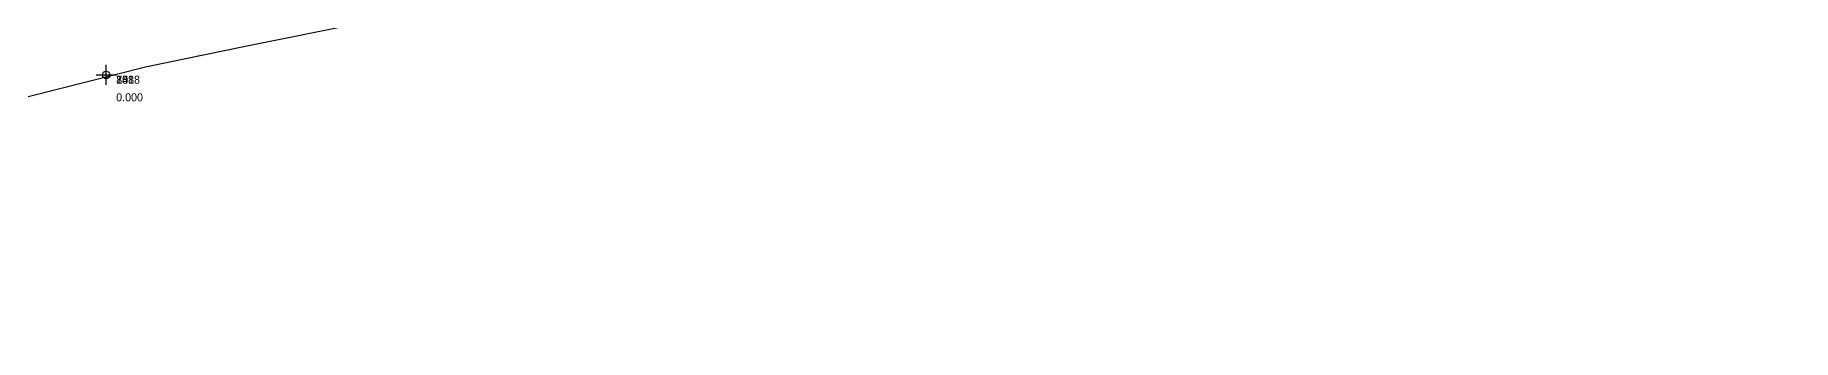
# Model space of a CAD drawing. Header units: metres. Extents: x 581016 to 32581287, y 5319908 to 5321142.
# Drawn here: x 581281.9 to 581457.7, y 5320162.6 to 5320193.1 of the extents above; entities that cross this region are included whole.
import ezdxf
from ezdxf.enums import TextEntityAlignment as Align

# ---------------------------------------------------------------- set-up
doc = ezdxf.new("R2010")
doc.units = ezdxf.units.M
doc.header["$PDMODE"] = 2
doc.header["$PDSIZE"] = 1
for name, color, linetype in [('EdgeLengths', 7, 'Continuous'), ('Flurstuecksgrenzedxf', 7, 'Continuous'), ('Grenzpunktdxf', 7, 'Continuous'), ('PointHeights', 7, 'Continuous'), ('PointNames', 7, 'Continuous'), ('UmringPStrassenverkehrdxf', 7, 'Continuous')]:
    doc.layers.add(name, color=color, linetype=linetype)

msp = doc.modelspace()

# ---------------------------------------------------------------- linework, layer by layer
at = {"layer": 'Flurstuecksgrenzedxf', "color": 178}
msp.add_lwpolyline([(581563.77, 5320247.92), (581450.34, 5320236.37), (581448.18, 5320236.02), (581437.39, 5320234.3), (581436.01, 5320234.08), (581350.47, 5320212.41), (581340.6, 5320210.21), (581278.9, 5320196.45), (581274.11, 5320195.26), (581182.73, 5320171.57), (581184.95, 5320162.59), (581292.94, 5320189.92), (581303.24, 5320192.05), (581422.51, 5320216.05), (581434.04, 5320218.26), (581497.34, 5320228.76)], dxfattribs=at)
msp.add_lwpolyline([(581563.77, 5320247.92), (581450.34, 5320236.37), (581448.18, 5320236.02), (581437.39, 5320234.3), (581436.01, 5320234.08), (581350.47, 5320212.41), (581340.6, 5320210.21), (581278.9, 5320196.45), (581274.11, 5320195.26), (581182.73, 5320171.57), (581184.95, 5320162.59), (581292.94, 5320189.92), (581303.24, 5320192.05), (581422.51, 5320216.05), (581434.04, 5320218.26), (581497.34, 5320228.76)], dxfattribs=at)
at = {"layer": 'Grenzpunktdxf', "color": 178}
msp.add_circle((581289, 5320189.11), 0.375, dxfattribs=at)
msp.add_circle((581289, 5320189.11), 0.375, dxfattribs=at)
msp.add_circle((581289, 5320189.11), 0.375, dxfattribs=at)
msp.add_circle((581289, 5320189.11), 0.375, dxfattribs=at)
at = {"layer": 'Grenzpunktdxf', "linetype": 'Continuous'}
msp.add_point((581289, 5320189.11), dxfattribs=at)
msp.add_point((581289, 5320189.11), dxfattribs=at)
msp.add_point((581289, 5320189.11), dxfattribs=at)
msp.add_point((581289, 5320189.11), dxfattribs=at)
at = {"layer": 'UmringPStrassenverkehrdxf', "color": 178}
msp.add_lwpolyline([(581563.77, 5320247.92), (581450.34, 5320236.37), (581448.18, 5320236.02), (581437.39, 5320234.3), (581436.01, 5320234.08), (581350.47, 5320212.41), (581340.6, 5320210.21), (581278.9, 5320196.45), (581274.11, 5320195.26), (581182.73, 5320171.57), (581184.95, 5320162.59), (581292.94, 5320189.92), (581303.24, 5320192.05), (581422.51, 5320216.05), (581434.04, 5320218.26), (581497.34, 5320228.76)], dxfattribs=at)
msp.add_lwpolyline([(581563.77, 5320247.92), (581450.34, 5320236.37), (581448.18, 5320236.02), (581437.39, 5320234.3), (581436.01, 5320234.08), (581350.47, 5320212.41), (581340.6, 5320210.21), (581278.9, 5320196.45), (581274.11, 5320195.26), (581182.73, 5320171.57), (581184.95, 5320162.59), (581292.94, 5320189.92), (581303.24, 5320192.05), (581422.51, 5320216.05), (581434.04, 5320218.26), (581497.34, 5320228.76)], dxfattribs=at)

# ---------------------------------------------------------------- texts
at = {"layer": 'EdgeLengths', "linetype": 'Continuous'}
msp.add_text('10,52', height=0.1, rotation=11.6763, dxfattribs=at).set_placement((581298.09, 5320190.98))
msp.add_text('10,52', height=0.1, rotation=11.6763, dxfattribs=at).set_placement((581298.09, 5320190.98))
msp.add_text('10,52', height=0.1, rotation=11.6763, dxfattribs=at).set_placement((581298.09, 5320190.98))
msp.add_text('10,52', height=0.1, rotation=11.6763, dxfattribs=at).set_placement((581298.09, 5320190.98))
at = {"layer": 'PointHeights', "linetype": 'Continuous'}
msp.add_text('0.000', height=0.8, dxfattribs=at).set_placement((581290, 5320187.27), align=Align.TOP_LEFT)
msp.add_text('0.000', height=0.8, dxfattribs=at).set_placement((581290, 5320187.27), align=Align.TOP_LEFT)
msp.add_text('0.000', height=0.8, dxfattribs=at).set_placement((581290, 5320187.27), align=Align.TOP_LEFT)
msp.add_text('0.000', height=0.8, dxfattribs=at).set_placement((581290, 5320187.27), align=Align.TOP_LEFT)
at = {"layer": 'PointNames', "linetype": 'Continuous'}
for s in ['343', '83', '758', '1018']:
    msp.add_text(s, height=0.8, dxfattribs=at).set_placement((581290, 5320189.03), align=Align.TOP_LEFT)

doc.saveas('drawing.dxf')
